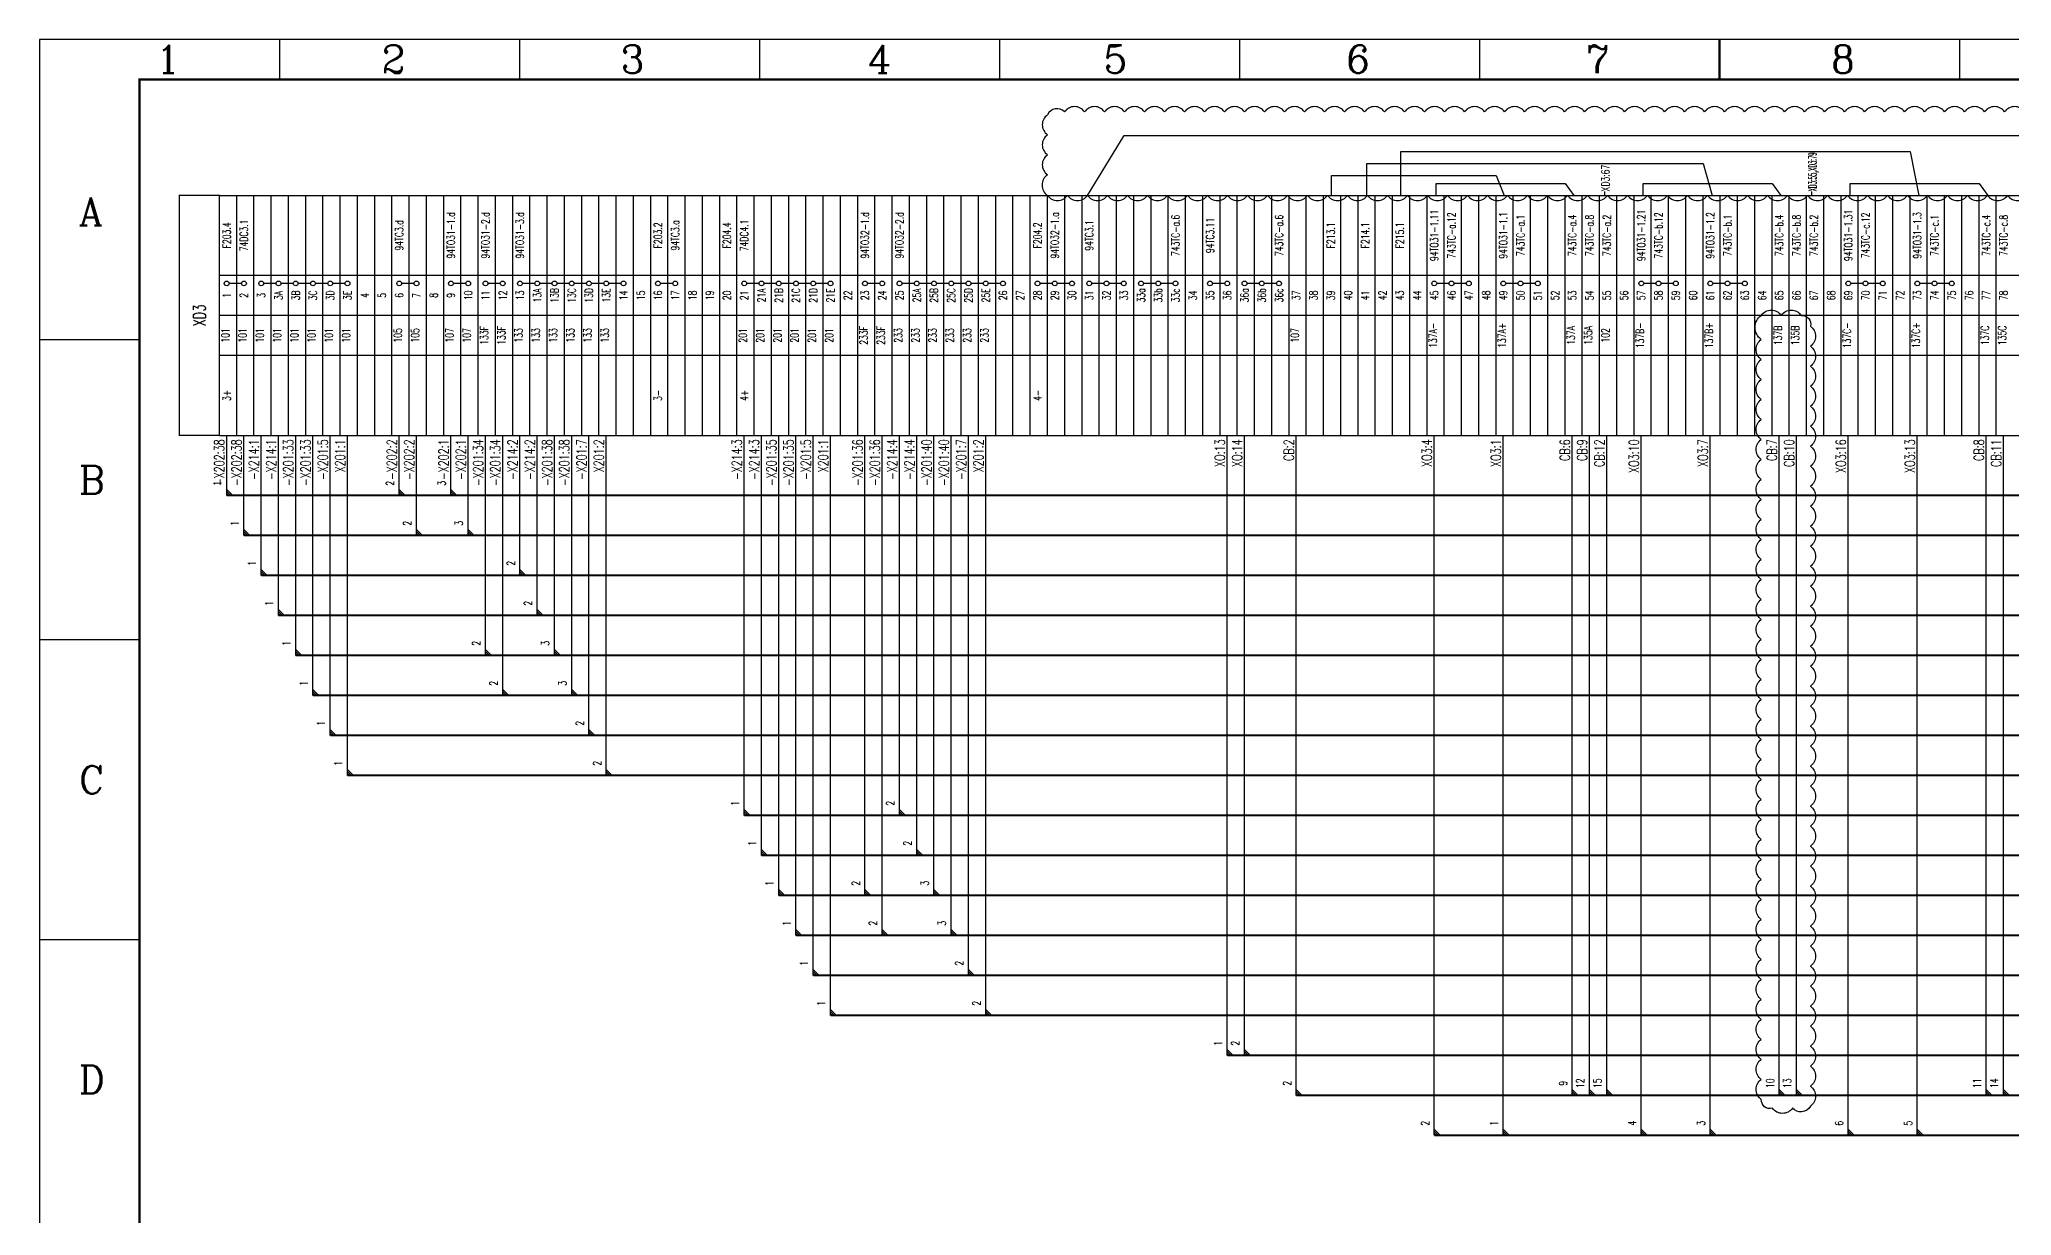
# Model space of a CAD drawing. Header units: millimetres. Extents: x 0 to 841, y 0 to 594.
# Drawn here: x 0 to 493, y 299.9 to 594 of the extents above; entities that cross this region are included whole.
import ezdxf
from ezdxf.enums import TextEntityAlignment as Align

# ---------------------------------------------------------------- set-up
doc = ezdxf.new("R2010")
doc.units = ezdxf.units.MM
doc.styles.add('ECL', font='', dxfattribs={"width": 0.7, "height": 3})
doc.styles.add('elec', font='simplex.shx', dxfattribs={"width": 0.7, "bigfont": 'hztxta.shx'})
doc.styles.add('ROMANC', font='romanc')
doc.styles.get('ECL').set_extended_font_data('FangSong_GB2312')

# ---------------------------------------------------------------- blocks, each defined once
blk = doc.blocks.new('joinPtL')
for p, q in [((1.5, 0), (0, 1.5)), ((1, 0), (0, 1)), ((0.5, 0), (0, 0.5))]:
    blk.add_line(p, q)
at = {"style": 'elec', "width": 0.7}
blk.add_attdef('NO', text='', height=2, rotation=90, dxfattribs=at).set_placement((-2.31, 3.02), align=Align.MIDDLE)
blk = doc.blocks.new('XXDAFRAM-CH-HENG-A1')
at = {"color": 1}
for p, q in [((60, 594), (60, 584)), ((120, 594), (120, 584)), ((180, 594), (180, 584)), ((240, 594), (240, 584)), ((300, 594), (300, 584)), ((360, 594), (360, 584)), ((480, 594), (480, 584)), ((0, 519), (25, 519)), ((0, 444), (25, 444)), ((0, 369), (25, 369))]:
    blk.add_line(p, q, dxfattribs=at)
at = {"color": 1, "lineweight": 50}
blk.add_line((420, 594), (420, 584), dxfattribs=at)
at = {"color": 1}
blk.add_lwpolyline([(0, 0), (841, 0), (841, 594), (0, 594)], close=True, dxfattribs=at)
at = {"color": 1, "const_width": 0.6}
blk.add_lwpolyline([(25, 10), (831, 10), (831, 584), (25, 584)], close=True, dxfattribs=at)
at = {"color": 1, "style": 'ROMANC'}
for s, p in [('1', (29.09, 585.55)), ('2', (85.5, 585.55)), ('3', (145.25, 585.55)), ('4', (207.04, 585.55)), ('5', (266, 585.55)), ('6', (326.66, 585.55)), ('7', (386.56, 585.55)), ('8', (447.83, 585.55)), ('A', (9.83, 547.46)), ('B', (9.83, 480.42)), ('C', (9.83, 405.42)), ('D', (9.83, 330.42))]:
    blk.add_text(s, height=7, dxfattribs=at).set_placement(p)
at = {"linetype": 'Continuous', "style": 'ECL', "width": 0.7}
for tag, height, p in [('DESIGNSTATUS', 3.5, (818.85, 76.57)), ('DESIGNSTATUS', 3.5, (818.85, 76.57)), ('ENDESIGNSTATUS', 3.5, (818.89, 70.89)), ('ENDESIGNSTATUS', 3.5, (818.89, 70.89)), ('V', 4, (778.58, 63.46)), ('O', 4, (784.75, 63.46)), ('L', 4, (790.92, 63.46)), ('N', 4, (797.08, 63.46)), ('D', 4, (809.42, 63.46)), ('W', 4, (815.58, 63.46)), ('G', 4, (821.75, 63.46)), ('VEREN40', 4, (827.82, 63.3)), ('DWGNAME1', 5, (768.76, 48.81)), ('DWGENAME1', 5, (768.98, 42.71)), ('DWGNAME', 5, (768.73, 42.42)), ('DWGNAME2', 5, (769.11, 35.27)), ('DWGENAME', 5, (769.24, 35.31)), ('DWGENAME2', 5, (769.4, 28.81)), ('DWGNO', 5, (758.81, 15.14)), ('VEREN40', 4, (825.77, 15.22))]:
    blk.add_attdef(tag, text='', height=height, dxfattribs=at).set_placement(p, align=Align.MIDDLE)
at = {"style": 'ECL', "width": 0.7, "flags": 1}
for tag, p in [('SJ1', (666.56, 44.28)), ('JH', (666.56, 36.28)), ('SH1', (666.56, 28.28)), ('PZ', (666.56, 20.28)), ('BL', (666.56, 10))]:
    blk.add_attdef(tag, p, '', height=5, dxfattribs=at)
for p in [(697.39, 48.28), (697.39, 40.28), (697.39, 32.28), (697.39, 24.28)]:
    blk.add_attdef('DATE', text='', height=5, dxfattribs=at).set_placement(p, align=Align.MIDDLE)

msp = doc.modelspace()

# ---------------------------------------------------------------- linework, layer by layer
for p, q in [((45, 555), (709.11, 555)), ((45, 495), (45, 555)), ((49.31, 495), (49.31, 555)), ((53.62, 495), (53.62, 555)), ((57.94, 495), (57.94, 555)), ((62.25, 495), (62.25, 555)), ((66.56, 495), (66.56, 555)), ((70.87, 495), (70.87, 555)), ((75.19, 495), (75.19, 555)), ((79.5, 495), (79.5, 555)), ((83.81, 495), (83.81, 555)), ((88.12, 495), (88.12, 555)), ((92.44, 495), (92.44, 555)), ((96.75, 495), (96.75, 555)), ((101.06, 495), (101.06, 555)), ((105.37, 495), (105.37, 555)), ((109.69, 495), (109.69, 555)), ((114, 495), (114, 555)), ((118.31, 495), (118.31, 555)), ((122.62, 495), (122.62, 555)), ((126.94, 495), (126.94, 555)), ((131.25, 495), (131.25, 555)), ((135.56, 495), (135.56, 555)), ((139.87, 495), (139.87, 555)), ((144.19, 495), (144.19, 555)), ((148.5, 495), (148.5, 555)), ((152.81, 495), (152.81, 555)), ((157.12, 495), (157.12, 555)), ((161.44, 495), (161.44, 555)), ((165.75, 495), (165.75, 555)), ((170.06, 495), (170.06, 555)), ((174.37, 495), (174.37, 555)), ((178.69, 495), (178.69, 555)), ((183, 495), (183, 555)), ((187.31, 495), (187.31, 555)), ((191.62, 495), (191.62, 555)), ((195.93, 495), (195.93, 555)), ((200.25, 495), (200.25, 555)), ((204.56, 495), (204.56, 555)), ((208.87, 495), (208.87, 555)), ((213.18, 495), (213.18, 555)), ((217.5, 495), (217.5, 555)), ((221.81, 495), (221.81, 555)), ((226.12, 495), (226.12, 555)), ((230.43, 495), (230.43, 555)), ((234.75, 495), (234.75, 555)), ((239.06, 495), (239.06, 555)), ((243.37, 495), (243.37, 555)), ((247.68, 495), (247.68, 555)), ((252, 495), (252, 555)), ((256.31, 495), (256.31, 555)), ((260.62, 495), (260.62, 555)), ((264.93, 495), (264.93, 555)), ((269.25, 495), (269.25, 555)), ((273.56, 495), (273.56, 555)), ((277.87, 495), (277.87, 555)), ((282.18, 495), (282.18, 555)), ((286.5, 495), (286.5, 555)), ((290.81, 495), (290.81, 555)), ((295.12, 495), (295.12, 555)), ((299.43, 495), (299.43, 555)), ((303.75, 495), (303.75, 555)), ((308.06, 495), (308.06, 555)), ((312.37, 495), (312.37, 555)), ((316.68, 495), (316.68, 555)), ((320.99, 495), (320.99, 555)), ((325.31, 495), (325.31, 555)), ((329.62, 495), (329.62, 555)), ((333.93, 495), (333.93, 555)), ((338.24, 495), (338.24, 555)), ((342.56, 495), (342.56, 555)), ((346.87, 495), (346.87, 555)), ((351.18, 495), (351.18, 555)), ((355.49, 495), (355.49, 555)), ((359.81, 495), (359.81, 555)), ((364.12, 495), (364.12, 555)), ((368.43, 495), (368.43, 555)), ((372.74, 495), (372.74, 555)), ((377.06, 495), (377.06, 555)), ((381.37, 495), (381.37, 555)), ((385.68, 495), (385.68, 555)), ((389.99, 495), (389.99, 555)), ((391.31, 555), (391.31, 556)), ((394.31, 495), (394.31, 555)), ((398.62, 495), (398.62, 555)), ((402.93, 495), (402.93, 555)), ((407.24, 495), (407.24, 555)), ((411.56, 495), (411.56, 555)), ((415.87, 495), (415.87, 555)), ((420.18, 495), (420.18, 555)), ((424.49, 495), (424.49, 555)), ((428.81, 495), (428.81, 555)), ((433.12, 495), (433.12, 555)), ((437.43, 495), (437.43, 555)), ((441.74, 495), (441.74, 555)), ((443.06, 555), (443.06, 556)), ((446.06, 495), (446.06, 555)), ((450.37, 495), (450.37, 555)), ((454.68, 495), (454.68, 555)), ((458.99, 495), (458.99, 555)), ((463.3, 495), (463.3, 555)), ((467.62, 495), (467.62, 555)), ((471.93, 495), (471.93, 555)), ((476.24, 495), (476.24, 555)), ((480.55, 495), (480.55, 555)), ((484.87, 495), (484.87, 555)), ((489.18, 495), (489.18, 555)), ((45, 495), (709.11, 495))]:
    msp.add_line(p, q)
at = {"color": 6}
msp.add_lwpolyline([(496.26, 575.9, 0.520567), (491.26, 575.9, 0.520567), (486.26, 575.9, 0.520567), (481.26, 575.9, 0.520567), (476.26, 575.9, 0.520567), (471.26, 575.9, 0.520567), (466.26, 575.9, 0.520567), (461.26, 575.9, 0.520567), (456.26, 575.9, 0.520567), (451.26, 575.9, 0.520567), (446.26, 575.9, 0.520567), (441.26, 575.9, 0.520567), (436.26, 575.9, 0.520567), (431.26, 575.9, 0.520567), (426.26, 575.9, 0.520567), (421.26, 575.9, 0.520567), (416.26, 575.9, 0.520567), (411.26, 575.9, 0.520567), (406.26, 575.9, 0.520567), (401.26, 575.9, 0.520567), (396.26, 575.9, 0.520567), (391.26, 575.9, 0.520567), (386.26, 575.9, 0.520567), (381.26, 575.9, 0.520567), (376.26, 575.9, 0.520567), (371.26, 575.9, 0.520567), (366.26, 575.9, 0.520567), (361.26, 575.9, 0.520567), (356.26, 575.9, 0.520567), (351.26, 575.9, 0.520567), (346.26, 575.9, 0.520567), (341.26, 575.9, 0.520567), (336.26, 575.9, 0.520567), (331.26, 575.9, 0.520567), (326.26, 575.9, 0.520567), (321.26, 575.9, 0.520567), (316.26, 575.9, 0.520567), (311.26, 575.9, 0.520567), (306.26, 575.9, 0.520567), (301.26, 575.9, 0.520567), (296.26, 575.9, 0.520567), (291.26, 575.9, 0.520567), (286.26, 575.9, 0.520567), (281.26, 575.9, 0.520567), (276.26, 575.9, 0.520567), (271.26, 575.9, 0.520567), (266.26, 575.9, 0.520567), (261.26, 575.9, 0.520567), (256.26, 575.9, 0.520567), (252, 575.17, 0.520567), (252, 570.17, 0.520567), (252, 565.17, 0.520567), (252, 560.17, 0.520567), (252, 555, 0.520567), (257, 555, 0.520567), (262, 555, 0.520567), (267, 555, 0.520567), (272, 555, 0.520567), (277, 555, 0.520567), (282, 555, 0.520567), (287, 555, 0.520567), (292, 555, 0.520567), (297, 555, 0.520567), (302, 555, 0.520567), (307, 555, 0.520567), (312, 555, 0.520567), (317, 555, 0.520567), (322, 555, 0.520567), (327, 555, 0.520567), (332, 555, 0.520567), (337, 555, 0.520567), (342, 555, 0.520567), (347, 555, 0.520567), (352, 555, 0.520567), (357, 555, 0.520567), (362, 555, 0.520567), (367, 555, 0.520567), (372, 555, 0.520567), (377, 555, 0.520567), (382, 555, 0.520567), (387, 555, 0.520567), (392, 555, 0.520567), (397, 555, 0.520567), (402, 555, 0.520567), (407, 555, 0.520567), (412, 555, 0.520567), (417, 555, 0.520567), (422, 555, 0.520567), (427, 555, 0.520567), (432, 555, 0.520567), (437, 555, 0.520567), (442, 555, 0.520567), (447, 555, 0.520567), (452, 555, 0.520567), (457, 555, 0.520567), (462, 555, 0.520567), (467, 555, 0.520567), (472, 555, 0.520567), (477, 555, 0.520567), (482, 555, 0.520567), (487, 555, 0.520567), (492, 555, 0.520567), (497, 555, 0.520567)], format="xyb", dxfattribs=at)
for points in [[(262, 555), (271.14, 570), (687.55, 570), (689.77, 555)], [(331.86, 555), (331.86, 563), (415.87, 563), (418.13, 555)], [(340.33, 555), (340.33, 566), (467.62, 566), (469.8, 555)], [(323, 555), (323, 560), (364.12, 560), (366.17, 555)], [(349.13, 555), (349.13, 558), (381.37, 558), (383.55, 555)], [(400.88, 555), (400.88, 558), (433.12, 558), (435.3, 555)], [(452.63, 555), (452.63, 558), (484.87, 558), (487.05, 555)], [(434.93, 330), (434.93, 495), (434.93, 495), (434.93, 495)], [(439.24, 330), (439.24, 495), (439.24, 495), (439.24, 495)]]:
    msp.add_lwpolyline(points, dxfattribs=at)
at = {"color": 1, "const_width": 0.35}
msp.add_lwpolyline([(35, 555), (45, 555), (45, 495), (35, 495)], close=True, dxfattribs=at)
for points in [[(709.11, 535), (45, 535)], [(709.11, 525), (45, 525)], [(709.11, 515), (45, 515)]]:
    msp.add_lwpolyline(points, dxfattribs=at)
at = {"color": 2, "const_width": 0.35}
for points in [[(47.41, 533), (50.52, 533)], [(56.04, 533), (59.15, 533)], [(60.35, 533), (63.46, 533)], [(64.66, 533), (67.77, 533)], [(68.97, 533), (72.09, 533)], [(73.29, 533), (76.4, 533)], [(90.54, 533), (93.65, 533)], [(103.47, 533), (106.59, 533)], [(112.1, 533), (115.21, 533)], [(120.72, 533), (123.84, 533)], [(125.04, 533), (128.15, 533)], [(129.35, 533), (132.46, 533)], [(133.66, 533), (136.77, 533)], [(137.97, 533), (141.09, 533)], [(142.29, 533), (145.4, 533)], [(155.22, 533), (158.34, 533)], [(176.79, 533), (179.9, 533)], [(181.1, 533), (184.21, 533)], [(185.41, 533), (188.52, 533)], [(189.72, 533), (192.83, 533)], [(194.03, 533), (197.15, 533)], [(206.97, 533), (210.08, 533)], [(215.6, 533), (218.71, 533)], [(219.91, 533), (223.02, 533)], [(224.22, 533), (227.33, 533)], [(228.53, 533), (231.65, 533)], [(232.85, 533), (235.96, 533)], [(237.16, 533), (240.27, 533)], [(250.1, 533), (253.21, 533)], [(254.41, 533), (257.52, 533)], [(263.03, 533), (266.15, 533)], [(267.35, 533), (270.46, 533)], [(275.97, 533), (279.08, 533)], [(280.28, 533), (283.4, 533)], [(293.22, 533), (296.33, 533)], [(301.85, 533), (304.96, 533)], [(306.16, 533), (309.27, 533)], [(349.28, 533), (352.39, 533)], [(353.59, 533), (356.71, 533)], [(366.53, 533), (369.64, 533)], [(370.84, 533), (373.96, 533)], [(401.03, 533), (404.14, 533)], [(405.34, 533), (408.46, 533)], [(418.28, 533), (421.39, 533)], [(422.59, 533), (425.71, 533)], [(452.78, 533), (455.89, 533)], [(457.09, 533), (460.2, 533)], [(470.03, 533), (473.14, 533)], [(474.34, 533), (477.45, 533)]]:
    msp.add_lwpolyline(points, dxfattribs=at)
at = {"color": 6}
msp.add_lwpolyline([(430.43, 525, -0.520567), (435.43, 525, -0.520567), (440.43, 525, -0.520567), (442.71, 522.28, -0.520567), (442.71, 517.28, -0.520567), (442.71, 512.28, -0.520567), (442.71, 507.28, -0.520567), (442.71, 502.28, -0.520567), (442.71, 497.28, -0.520567), (442.71, 492.28, -0.520567), (442.71, 487.28, -0.520567), (442.71, 482.28, -0.520567), (442.71, 477.28, -0.520567), (442.71, 472.28, -0.520567), (442.71, 467.28, -0.520567), (442.71, 462.28, -0.520567), (442.71, 457.28, -0.520567), (442.71, 452.28, -0.520567), (442.71, 447.28, -0.520567), (442.71, 442.28, -0.520567), (442.71, 437.28, -0.520567), (442.71, 432.28, -0.520567), (442.71, 427.28, -0.520567), (442.71, 422.28, -0.520567), (442.71, 417.28, -0.520567), (442.71, 412.28, -0.520567), (442.71, 407.28, -0.520567), (442.71, 402.28, -0.520567), (442.71, 397.28, -0.520567), (442.71, 392.28, -0.520567), (442.71, 387.28, -0.520567), (442.71, 382.28, -0.520567), (442.71, 377.28, -0.520567), (442.71, 372.28, -0.520567), (442.71, 367.28, -0.520567), (442.71, 362.28, -0.520567), (442.71, 357.28, -0.520567), (442.71, 352.28, -0.520567), (442.71, 347.28, -0.520567), (442.71, 342.28, -0.520567), (442.71, 337.28, -0.520567), (442.71, 332.28, -0.520567), (442.71, 327.28, -0.520567), (438.21, 326.78, -0.520567), (433.21, 326.78, -0.520567), (430.43, 329, -0.520567), (430.43, 334, -0.520567), (430.43, 339, -0.520567), (430.43, 344, -0.520567), (430.43, 349, -0.520567), (430.43, 354, -0.520567), (430.43, 359, -0.520567), (430.43, 364, -0.520567), (430.43, 369, -0.520567), (430.43, 374, -0.520567), (430.43, 379, -0.520567), (430.43, 384, -0.520567), (430.43, 389, -0.520567), (430.43, 394, -0.520567), (430.43, 399, -0.520567), (430.43, 404, -0.520567), (430.43, 409, -0.520567), (430.43, 414, -0.520567), (430.43, 419, -0.520567), (430.43, 424, -0.520567), (430.43, 429, -0.520567), (430.43, 434, -0.520567), (430.43, 439, -0.520567), (430.43, 444, -0.520567), (430.43, 449, -0.520567), (430.43, 454, -0.520567), (430.43, 459, -0.520567), (430.43, 464, -0.520567), (430.43, 469, -0.520567), (430.43, 474, -0.520567), (430.43, 479, -0.520567), (430.43, 484, -0.520567), (430.43, 489, -0.520567), (430.43, 494, -0.520567), (430.43, 499, -0.520567), (430.43, 504, -0.520567), (430.43, 509, -0.520567), (430.43, 514, -0.520567), (430.43, 519, -0.520567)], format="xyb", close=True, dxfattribs=at)
for points in [[(46.81, 480), (46.81, 495), (46.81, 495), (46.81, 495)], [(51.12, 470), (51.12, 495), (51.12, 495), (51.12, 495)], [(55.44, 460), (55.44, 495), (55.44, 495), (55.44, 495)], [(59.75, 450), (59.75, 495), (59.75, 495), (59.75, 495)], [(64.06, 440), (64.06, 495), (64.06, 495), (64.06, 495)], [(68.37, 430), (68.37, 495), (68.37, 495), (68.37, 495)], [(72.69, 420), (72.69, 495), (72.69, 495), (72.69, 495)], [(77, 410), (77, 495), (77, 495), (77, 495)], [(89.94, 480), (89.94, 495), (89.94, 495), (89.94, 495)], [(94.25, 470), (94.25, 495), (94.25, 495), (94.25, 495)], [(102.87, 480), (102.87, 495), (102.87, 495), (102.87, 495)], [(107.19, 470), (107.19, 495), (107.19, 495), (107.19, 495)], [(111.5, 440), (111.5, 495), (111.5, 495), (111.5, 495)], [(115.81, 430), (115.81, 495), (115.81, 495), (115.81, 495)], [(120.12, 460), (120.12, 495), (120.12, 495), (120.12, 495)], [(124.44, 450), (124.44, 495), (124.44, 495), (124.44, 495)], [(128.75, 440), (128.75, 495), (128.75, 495), (128.75, 495)], [(133.06, 430), (133.06, 495), (133.06, 495), (133.06, 495)], [(137.37, 420), (137.37, 495), (137.37, 495), (137.37, 495)], [(141.69, 410), (141.69, 495), (141.69, 495), (141.69, 495)], [(176.19, 400), (176.19, 495), (176.19, 495), (176.19, 495)], [(180.5, 390), (180.5, 495), (180.5, 495), (180.5, 495)], [(184.81, 380), (184.81, 495), (184.81, 495), (184.81, 495)], [(189.12, 370), (189.12, 495), (189.12, 495), (189.12, 495)], [(193.43, 360), (193.43, 495), (193.43, 495), (193.43, 495)], [(197.75, 350), (197.75, 495), (197.75, 495), (197.75, 495)], [(206.37, 380), (206.37, 495), (206.37, 495), (206.37, 495)], [(210.68, 370), (210.68, 495), (210.68, 495), (210.68, 495)], [(215, 400), (215, 495), (215, 495), (215, 495)], [(219.31, 390), (219.31, 495), (219.31, 495), (219.31, 495)], [(223.62, 380), (223.62, 495), (223.62, 495), (223.62, 495)], [(227.93, 370), (227.93, 495), (227.93, 495), (227.93, 495)], [(232.25, 360), (232.25, 495), (232.25, 495), (232.25, 495)], [(236.56, 350), (236.56, 495), (236.56, 495), (236.56, 495)], [(296.93, 340), (296.93, 495), (296.93, 495), (296.93, 495)], [(301.25, 340), (301.25, 495), (301.25, 495), (301.25, 495)], [(314.18, 330), (314.18, 495), (314.18, 495), (314.18, 495)], [(348.68, 320), (348.68, 495), (348.68, 495), (348.68, 495)], [(365.93, 320), (365.93, 495), (365.93, 495), (365.93, 495)], [(383.18, 330), (383.18, 495), (383.18, 495), (383.18, 495)], [(387.49, 330), (387.49, 495), (387.49, 495), (387.49, 495)], [(391.81, 330), (391.81, 495), (391.81, 495), (391.81, 495)], [(400.43, 320), (400.43, 495), (400.43, 495), (400.43, 495)], [(417.68, 320), (417.68, 495), (417.68, 495), (417.68, 495)], [(452.18, 320), (452.18, 495), (452.18, 495), (452.18, 495)], [(469.43, 320), (469.43, 495), (469.43, 495), (469.43, 495)], [(486.68, 330), (486.68, 495), (486.68, 495), (486.68, 495)], [(490.99, 330), (490.99, 495), (490.99, 495), (490.99, 495)]]:
    msp.add_lwpolyline(points)
at = {"color": 7}
for points in [[(46.81, 480, 0.5, 0.5, 0), (781.11, 480, 2, 0, 0), (789.11, 480, 0, 0, 0)], [(51.12, 470, 0.5, 0.5, 0), (781.11, 470, 2, 0, 0), (789.11, 470, 0, 0, 0)], [(55.44, 460, 0.5, 0.5, 0), (781.11, 460, 2, 0, 0), (789.11, 460, 0, 0, 0)], [(59.75, 450, 0.5, 0.5, 0), (781.11, 450, 2, 0, 0), (789.11, 450, 0, 0, 0)], [(64.06, 440, 0.5, 0.5, 0), (781.11, 440, 2, 0, 0), (789.11, 440, 0, 0, 0)], [(68.37, 430, 0.5, 0.5, 0), (781.11, 430, 2, 0, 0), (789.11, 430, 0, 0, 0)], [(72.69, 420, 0.5, 0.5, 0), (781.11, 420, 2, 0, 0), (789.11, 420, 0, 0, 0)], [(77, 410, 0.5, 0.5, 0), (781.11, 410, 2, 0, 0), (789.11, 410, 0, 0, 0)], [(176.19, 400, 0.5, 0.5, 0), (781.11, 400, 2, 0, 0), (789.11, 400, 0, 0, 0)], [(180.5, 390, 0.5, 0.5, 0), (781.11, 390, 2, 0, 0), (789.11, 390, 0, 0, 0)], [(184.81, 380, 0.5, 0.5, 0), (781.11, 380, 2, 0, 0), (789.11, 380, 0, 0, 0)], [(189.12, 370, 0.5, 0.5, 0), (781.11, 370, 2, 0, 0), (789.11, 370, 0, 0, 0)], [(193.43, 360, 0.5, 0.5, 0), (781.11, 360, 2, 0, 0), (789.11, 360, 0, 0, 0)], [(197.75, 350, 0.5, 0.5, 0), (781.11, 350, 2, 0, 0), (789.11, 350, 0, 0, 0)], [(296.93, 340, 0.5, 0.5, 0), (781.11, 340, 2, 0, 0), (789.11, 340, 0, 0, 0)], [(314.18, 330, 0.5, 0.5, 0), (781.11, 330, 2, 0, 0), (789.11, 330, 0, 0, 0)], [(348.68, 320, 0.5, 0.5, 0), (781.11, 320, 2, 0, 0), (789.11, 320, 0, 0, 0)]]:
    msp.add_lwpolyline(points, format="xyseb", dxfattribs=at)
at = {"color": 2}
for centre in [(46.81, 533), (51.12, 533), (55.44, 533), (59.75, 533), (64.06, 533), (68.37, 533), (72.69, 533), (77, 533), (89.94, 533), (94.25, 533), (102.87, 533), (107.19, 533), (111.5, 533), (115.81, 533), (120.12, 533), (124.44, 533), (128.75, 533), (133.06, 533), (137.37, 533), (141.69, 533), (146, 533), (154.62, 533), (158.94, 533), (176.19, 533), (180.5, 533), (184.81, 533), (189.12, 533), (193.43, 533), (197.75, 533), (206.37, 533), (210.68, 533), (215, 533), (219.31, 533), (223.62, 533), (227.93, 533), (232.25, 533), (236.56, 533), (240.87, 533), (249.5, 533), (253.81, 533), (258.12, 533), (262.43, 533), (266.75, 533), (271.06, 533), (275.37, 533), (279.68, 533), (284, 533), (292.62, 533), (296.93, 533), (301.25, 533), (305.56, 533), (309.87, 533), (348.68, 533), (352.99, 533), (357.31, 533), (365.93, 533), (370.24, 533), (374.56, 533), (400.43, 533), (404.74, 533), (409.06, 533), (417.68, 533), (421.99, 533), (426.31, 533), (452.18, 533), (456.49, 533), (460.8, 533), (469.43, 533), (473.74, 533), (478.05, 533)]:
    msp.add_circle(centre, 0.6, dxfattribs=at)

# ---------------------------------------------------------------- block references
msp.add_blockref('XXDAFRAM-CH-HENG-A1', (0, 0))
for p, values in [((89.94, 480), {'NO': '2'}), ((102.87, 480), {'NO': '3'}), ((46.81, 480), {'NO': '1'}), ((94.25, 470), {'NO': '2'}), ((107.19, 470), {'NO': '3'}), ((51.12, 470), {'NO': '1'}), ((120.12, 460), {'NO': '2'}), ((55.44, 460), {'NO': '1'}), ((59.75, 450), {'NO': '1'}), ((124.44, 450), {'NO': '2'}), ((64.06, 440), {'NO': '1'}), ((111.5, 440), {'NO': '2'}), ((128.75, 440), {'NO': '3'}), ((68.37, 430), {'NO': '1'}), ((115.81, 430), {'NO': '2'}), ((133.06, 430), {'NO': '3'}), ((72.69, 420), {'NO': '1'}), ((137.37, 420), {'NO': '2'}), ((77, 410), {'NO': '1'}), ((141.69, 410), {'NO': '2'}), ((176.19, 400), {'NO': '1'}), ((215, 400), {'NO': '2'}), ((180.5, 390), {'NO': '1'}), ((219.31, 390), {'NO': '2'}), ((184.81, 380), {'NO': '1'}), ((206.37, 380), {'NO': '2'}), ((223.62, 380), {'NO': '3'}), ((189.12, 370), {'NO': '1'}), ((210.68, 370), {'NO': '2'}), ((227.93, 370), {'NO': '3'}), ((193.43, 360), {'NO': '1'}), ((232.25, 360), {'NO': '2'}), ((197.75, 350), {'NO': '1'}), ((236.56, 350), {'NO': '2'}), ((296.93, 340), {'NO': '1'}), ((301.25, 340), {'NO': '2'}), ((314.18, 330), {'NO': '2'}), ((383.18, 330), {'NO': '9'}), ((387.49, 330), {'NO': '12'}), ((391.81, 330), {'NO': '15'}), ((486.68, 330), {'NO': '11'}), ((490.99, 330), {'NO': '14'}), ((348.68, 320), {'NO': '2'}), ((365.93, 320), {'NO': '1'}), ((400.43, 320), {'NO': '4'}), ((417.68, 320), {'NO': '3'}), ((452.18, 320), {'NO': '6'}), ((469.43, 320), {'NO': '5'})]:
    msp.add_blockref('joinPtL', p).add_auto_attribs(values)
at = {"color": 6}
for p, values in [((434.93, 330), {'NO': '10'}), ((439.24, 330), {'NO': '13'})]:
    msp.add_blockref('joinPtL', p, dxfattribs=at).add_auto_attribs(values)

# ---------------------------------------------------------------- texts
at = {"color": 0, "style": 'elec'}
for s, width, p in [('XD3:67', 0.7, (392.46, 556)), ('XD3:55,XD3:79', 0.402128, (444.21, 556))]:
    msp.add_text(s, height=2, rotation=90, dxfattribs=dict(at, width=width)).set_placement(p)
at = {"color": 0, "style": 'elec', "width": 0.7}
for s, height, p in [('F203.4', 2, (46.81, 545)), ('74DC3.1', 2, (51.12, 545)), ('94TC3.d', 2, (89.94, 545)), ('94TO31-1.d', 2, (102.87, 545)), ('94TO31-2.d', 2, (111.5, 545)), ('94TO31-3.d', 2, (120.12, 545)), ('F203.2', 2, (154.62, 545)), ('94TC3.a', 2, (158.94, 545)), ('F204.4', 2, (171.87, 545)), ('74DC4.1', 2, (176.19, 545)), ('94TO32-1.d', 2, (206.37, 545)), ('94TO32-2.d', 2, (215, 545)), ('F204.2', 2, (249.5, 545)), ('94TO32-1.a', 2, (253.81, 545)), ('94TC3.1', 2, (262.43, 545)), ('743TC-a.6', 2, (284, 545)), ('94TC3.11', 2, (292.62, 545)), ('743TC-a.6', 2, (309.87, 545)), ('F213.1', 2, (322.81, 545)), ('F214.1', 2, (331.43, 545)), ('F215.1', 2, (340.06, 545)), ('94TO31-1.11', 2, (348.68, 545)), ('743TC-a.12', 2, (352.99, 545)), ('94TO31-1.1', 2, (365.93, 545)), ('743TC-a.1', 2, (370.24, 545)), ('743TC-a.4', 2, (383.18, 545)), ('743TC-a.8', 2, (387.49, 545)), ('743TC-a.2', 2, (391.81, 545)), ('94TO31-1.21', 2, (400.43, 545)), ('743TC-b.12', 2, (404.74, 545)), ('94TO31-1.2', 2, (417.68, 545)), ('743TC-b.1', 2, (421.99, 545)), ('743TC-b.4', 2, (434.93, 545)), ('743TC-b.8', 2, (439.24, 545)), ('743TC-b.2', 2, (443.56, 545)), ('94TO31-1.31', 2, (452.18, 545)), ('743TC-c.12', 2, (456.49, 545)), ('94TO31-1.3', 2, (469.43, 545)), ('743TC-c.1', 2, (473.74, 545)), ('743TC-c.4', 2, (486.68, 545)), ('743TC-c.8', 2, (490.99, 545)), ('1', 2, (46.81, 530)), ('2', 2, (51.12, 530)), ('3', 2, (55.44, 530)), ('3A', 2, (59.75, 530)), ('3B', 2, (64.06, 530)), ('3C', 2, (68.37, 530)), ('3D', 2, (72.69, 530)), ('3E', 2, (77, 530)), ('4', 2, (81.31, 530)), ('5', 2, (85.62, 530)), ('6', 2, (89.94, 530)), ('7', 2, (94.25, 530)), ('8', 2, (98.56, 530)), ('9', 2, (102.87, 530)), ('10', 2, (107.19, 530)), ('11', 2, (111.5, 530)), ('12', 2, (115.81, 530)), ('13', 2, (120.12, 530)), ('13A', 2, (124.44, 530)), ('13B', 2, (128.75, 530)), ('13C', 2, (133.06, 530)), ('13D', 2, (137.37, 530)), ('13E', 2, (141.69, 530)), ('14', 2, (146, 530)), ('15', 2, (150.31, 530)), ('16', 2, (154.62, 530)), ('17', 2, (158.94, 530)), ('18', 2, (163.25, 530)), ('19', 2, (167.56, 530)), ('20', 2, (171.87, 530)), ('21', 2, (176.19, 530)), ('21A', 2, (180.5, 530)), ('21B', 2, (184.81, 530)), ('21C', 2, (189.12, 530)), ('21D', 2, (193.43, 530)), ('21E', 2, (197.75, 530)), ('22', 2, (202.06, 530)), ('23', 2, (206.37, 530)), ('24', 2, (210.68, 530)), ('25', 2, (215, 530)), ('25A', 2, (219.31, 530)), ('25B', 2, (223.62, 530)), ('25C', 2, (227.93, 530)), ('25D', 2, (232.25, 530)), ('25E', 2, (236.56, 530)), ('26', 2, (240.87, 530)), ('27', 2, (245.18, 530)), ('28', 2, (249.5, 530)), ('29', 2, (253.81, 530)), ('30', 2, (258.12, 530)), ('31', 2, (262.43, 530)), ('32', 2, (266.75, 530)), ('33', 2, (271.06, 530)), ('33a', 2, (275.37, 530)), ('33b', 2, (279.68, 530)), ('33c', 2, (284, 530)), ('34', 2, (288.31, 530)), ('35', 2, (292.62, 530)), ('36', 2, (296.93, 530)), ('36a', 2, (301.25, 530)), ('36b', 2, (305.56, 530)), ('36c', 2, (309.87, 530)), ('37', 2, (314.18, 530)), ('38', 2, (318.49, 530)), ('39', 2, (322.81, 530)), ('40', 2, (327.12, 530)), ('41', 2, (331.43, 530)), ('42', 2, (335.74, 530)), ('43', 2, (340.06, 530)), ('44', 2, (344.37, 530)), ('45', 2, (348.68, 530)), ('46', 2, (352.99, 530)), ('47', 2, (357.31, 530)), ('48', 2, (361.62, 530)), ('49', 2, (365.93, 530)), ('50', 2, (370.24, 530)), ('51', 2, (374.56, 530)), ('52', 2, (378.87, 530)), ('53', 2, (383.18, 530)), ('54', 2, (387.49, 530)), ('55', 2, (391.81, 530)), ('56', 2, (396.12, 530)), ('57', 2, (400.43, 530)), ('58', 2, (404.74, 530)), ('59', 2, (409.06, 530)), ('60', 2, (413.37, 530)), ('61', 2, (417.68, 530)), ('62', 2, (421.99, 530)), ('63', 2, (426.31, 530)), ('64', 2, (430.62, 530)), ('65', 2, (434.93, 530)), ('66', 2, (439.24, 530)), ('67', 2, (443.56, 530)), ('68', 2, (447.87, 530)), ('69', 2, (452.18, 530)), ('70', 2, (456.49, 530)), ('71', 2, (460.8, 530)), ('72', 2, (465.12, 530)), ('73', 2, (469.43, 530)), ('74', 2, (473.74, 530)), ('75', 2, (478.05, 530)), ('76', 2, (482.37, 530)), ('77', 2, (486.68, 530)), ('78', 2, (490.99, 530)), ('XD3', 3, (40, 525)), ('137A-', 2, (348.34, 520)), ('137A+', 2, (365.59, 520)), ('137B-', 2, (400.09, 520)), ('137B+', 2, (417.34, 520)), ('137C-', 2, (451.84, 520)), ('137C+', 2, (469.09, 520)), ('101', 2, (46.47, 520)), ('101', 2, (50.78, 520)), ('101', 2, (55.09, 520)), ('101', 2, (59.41, 520)), ('101', 2, (63.72, 520)), ('101', 2, (68.03, 520)), ('101', 2, (72.34, 520)), ('101', 2, (76.66, 520)), ('105', 2, (89.59, 520)), ('105', 2, (93.91, 520)), ('107', 2, (102.53, 520)), ('107', 2, (106.84, 520)), ('133F', 2, (111.15, 520)), ('133F', 2, (115.47, 520)), ('133', 2, (119.78, 520)), ('133', 2, (124.09, 520)), ('133', 2, (128.4, 520)), ('133', 2, (132.72, 520)), ('133', 2, (137.03, 520)), ('133', 2, (141.34, 520)), ('201', 2, (175.84, 520)), ('201', 2, (180.15, 520)), ('201', 2, (184.47, 520)), ('201', 2, (188.78, 520)), ('201', 2, (193.09, 520)), ('201', 2, (197.4, 520)), ('233F', 2, (206.03, 520)), ('233F', 2, (210.34, 520)), ('233', 2, (214.65, 520)), ('233', 2, (218.97, 520)), ('233', 2, (223.28, 520)), ('233', 2, (227.59, 520)), ('233', 2, (231.9, 520)), ('233', 2, (236.22, 520)), ('107', 2, (313.84, 520)), ('137A', 2, (382.84, 520)), ('135A', 2, (387.15, 520)), ('102', 2, (391.46, 520)), ('137C', 2, (486.34, 520)), ('135C', 2, (490.65, 520)), ('3+', 2, (46.81, 505)), ('3-', 2, (154.62, 505)), ('4+', 2, (176.19, 505)), ('4-', 2, (249.5, 505))]:
    msp.add_text(s, height=height, rotation=90, dxfattribs=at).set_placement(p, align=Align.MIDDLE)
at = {"color": 6, "style": 'elec', "width": 0.7}
for s, p in [('137B', (434.59, 520)), ('135B', (438.9, 520))]:
    msp.add_text(s, height=2, rotation=90, dxfattribs=at).set_placement(p, align=Align.MIDDLE)
at = {"color": 0, "style": 'elec', "width": 0.7}
for s, p in [('-X202:38', (46.21, 494)), ('-X202:38', (50.52, 494)), ('-X214:1', (54.84, 494)), ('-X214:1', (59.15, 494)), ('-X201:33', (63.46, 494)), ('-X201:33', (67.77, 494)), ('-X201:5', (72.09, 494)), ('X201:1', (76.4, 494)), ('-X202:2', (89.34, 494)), ('-X202:2', (93.65, 494)), ('-X202:1', (102.27, 494)), ('-X202:1', (106.59, 494)), ('-X201:34', (110.9, 494)), ('-X201:34', (115.21, 494)), ('-X214:2', (119.52, 494)), ('-X214:2', (123.84, 494)), ('-X201:38', (128.15, 494)), ('-X201:38', (132.46, 494)), ('-X201:7', (136.77, 494)), ('X201:2', (141.09, 494)), ('-X214:3', (175.59, 494)), ('-X214:3', (179.9, 494)), ('-X201:35', (184.21, 494)), ('-X201:35', (188.52, 494)), ('-X201:5', (192.83, 494)), ('X201:1', (197.15, 494)), ('-X201:36', (205.77, 494)), ('-X201:36', (210.08, 494)), ('-X214:4', (214.4, 494)), ('-X214:4', (218.71, 494)), ('-X201:40', (223.02, 494)), ('-X201:40', (227.33, 494)), ('-X201:7', (231.65, 494)), ('X201:2', (235.96, 494)), ('XO:13', (296.33, 494)), ('XO:14', (300.65, 494)), ('CB:2', (313.58, 494)), ('XO3:4', (348.08, 494)), ('XO3:1', (365.33, 494)), ('CB:6', (382.58, 494)), ('CB:9', (386.89, 494)), ('CB:12', (391.21, 494)), ('XO3:10', (399.83, 494)), ('XO3:7', (417.08, 494)), ('XO3:16', (451.58, 494)), ('XO3:13', (468.83, 494)), ('CB:8', (486.08, 494)), ('CB:11', (490.39, 494))]:
    msp.add_text(s, height=2.5, rotation=90, dxfattribs=at).set_placement(p, align=Align.RIGHT)
at = {"color": 6, "style": 'elec', "width": 0.7}
for s, p in [('CB:7', (434.33, 494)), ('CB:10', (438.64, 494))]:
    msp.add_text(s, height=2.5, rotation=90, dxfattribs=at).set_placement(p, align=Align.RIGHT)

doc.saveas('drawing.dxf')
